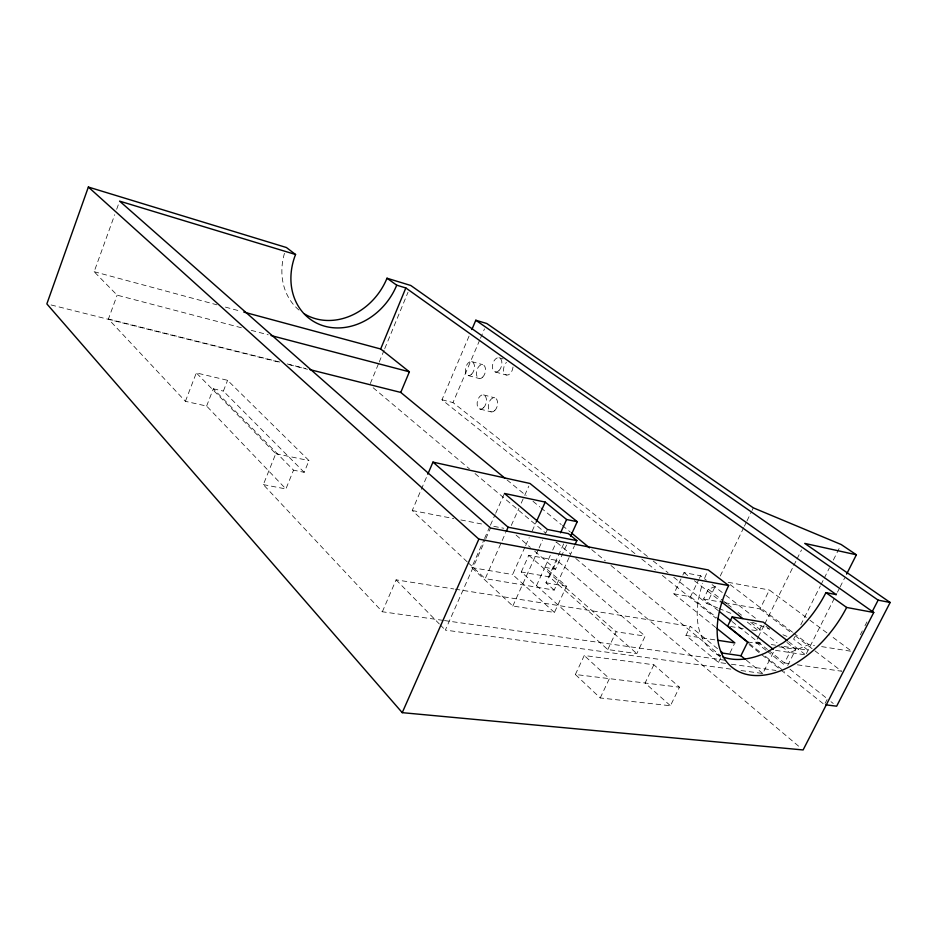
<?xml version="1.0" encoding="UTF-8"?>
<svg xmlns="http://www.w3.org/2000/svg" width="937" height="937" viewBox="0 0 937 937"><rect width="100%" height="100%" fill="white"/><g stroke="black" fill="none" stroke-linecap="round" stroke-linejoin="round"><path stroke-width="0.7" stroke-dasharray="4.68 3.51" d="M241.383 327.751L117.148 295.167L94.145 271.707L114.724 214.702M116.68 209.279L119.62 201.139M206.632 406.061L213.32 388.785L293.527 470.163L285.902 488.95L206.632 406.061L185.409 401.329L108.411 319.048L117.148 295.167M185.409 401.329L196.313 372.903L227.574 380.305L308.976 460.582L304.185 472.318L293.527 470.163M304.185 472.318L223.369 391.104L227.574 380.305M443.025 620.353L382.343 611.767L263.344 484.616L275.771 453.684L196.313 372.903M370.326 383.561L378.642 363.415M379.204 362.069L384.193 349.981M384.744 348.634L408.028 292.203M634.923 553.591L441.971 399.783L470.175 333.502M647.444 556.437L452.993 402.57L479.908 339.592M480.482 338.245L484.499 328.875M467.235 561.86L412.233 510.524L427.202 475.563M382.343 611.767L396.093 579.839L453.777 588.963M550.277 555.407L544.842 567.365L566.475 586.257L554.435 612.447L512.82 606.028L471.674 567.564L483.972 539.771M484.558 538.447L489.828 526.535M490.414 525.212L495.099 514.624M495.685 513.3L504.469 493.448M730.883 669.135L445.333 630.097L485.249 539.946M485.834 538.623L490.531 528.011M569.099 557.538L554.189 590.099L485.214 578.644L505.769 532.497M511.286 525.446L518.899 508.393M521.23 503.146L524.158 496.598M524.743 495.286L528.831 486.104M554.435 612.447L512.609 574.545L525.048 546.88M525.645 545.557L529.206 537.662M532.157 531.068L536.315 521.85M521.265 571.992L528.784 555.301L556.988 560.431L645.148 636.094L636.82 653.581L607.773 649.564L521.265 571.992L549.492 576.864L636.82 653.581M512.82 606.028L538.494 549.269M539.091 547.946L542.675 540.028M545.662 533.422L547.442 529.464M536.503 585.66L544.186 568.771M552.701 550.089L556.32 542.113M554.189 590.099L545.931 582.779L564.121 542.898M549.492 576.864L556.988 560.431M544.842 567.365L555.524 569.251L566.979 544.163M569.696 556.238L574.463 545.814M575.365 674.488L584.255 655.513L653.862 664.79L679.466 687.208L670.435 705.748L600.219 697.948L575.365 674.488L679.466 687.208M607.773 649.564L616.159 631.784L645.148 636.094M600.219 697.948L609.39 678.634L584.255 655.513M715.681 627.45L673.867 593.812L682.218 576.36M682.815 575.119L684.01 572.624L700.595 575.751L706.334 580.19M653.862 664.79L645.089 683.026L670.435 705.748M673.867 593.812L690.499 596.728L698.709 579.687M699.342 578.375L700.595 575.751M725.636 663.419L718.445 662.412L685.931 635.438L690.323 626.373L718.492 649.47M718.386 610.725L703.57 599.024L708.302 589.256L717.519 585.648M717.59 607.89L706.92 603.51L715.821 585.168M720.272 575.986L743.779 527.496M744.411 526.184L746.321 522.26M746.965 520.949L751.404 511.778M752.048 510.466L753.313 507.842M718.445 662.412L722.427 654.319M729.958 652.913L734.268 644.152M724.746 602.737L760.048 608.921L769.382 590.029L808.854 619.416M751.767 629.933L758.841 631.081L762.004 624.698M765.986 650.243L755.726 642.126L757.658 638.238M758.302 636.937L764.112 625.248M764.756 623.948L793.124 566.791M793.768 565.491L796.356 560.291M797 558.991L801.51 549.902M741.038 670.529L762.777 673.504L774.442 650.173L804.309 654.705M794.904 636.539L793.604 639.128L808.092 650.243L781.2 646.073M800.772 624.874L820.308 585.988M820.964 584.688L823.564 579.511M824.22 578.211L829.432 567.845M833.333 560.068L839.845 547.103M768.551 650.348L784.503 662.951L789.668 652.679L808.736 644.574L814.476 645.476M787.712 665.469L795.806 649.4L786.635 642.29M806.382 653.639L836.811 593.484M837.455 592.196L839.423 588.331M840.067 587.042L844.635 578.012M825.099 703.394L827.09 699.529M860.365 634.736L862.333 630.894M864.968 625.764L866.948 621.922M731.387 664.228L775.965 670.447M444.478 620.563L726.257 660.421M784.503 662.951L790.219 663.783M797.352 664.813L841.625 671.232L793.37 634.372M685.931 635.438L716.173 640.053M755.726 642.126L762.8 643.227M771.292 644.539L775.543 645.195M747.726 641.974L763.28 644.375M778.834 646.776L795.806 649.4M821.655 646.612L851.803 651.391L830.908 635.836M455.218 589.186L690.323 626.373M730.532 626.502L743.264 628.563M471.674 567.564L512.609 574.545M545.931 582.779L566.475 586.257M703.57 599.024L723.341 602.479M728.178 582.299L769.382 590.029M263.344 484.616L285.902 488.95M412.233 510.524L453.731 518.571M460.887 519.953L482.344 524.111M493.799 526.336L503.813 528.269M275.771 453.684L308.976 460.582M213.32 388.785L223.369 391.104M108.411 319.048L280.128 362.15M287.226 363.931L305.673 368.557M51.102 304.958L280.55 362.525M289.041 364.657L307.453 369.272M479.99 409.059L491.164 411.882M441.971 399.783L452.993 402.57M483.562 394.899L494.713 397.803M251.257 330.351L268.205 334.79M468.16 375.55L479.217 378.513M94.145 271.707L216.951 304.83M225.419 307.113L240.938 311.295M495.357 372.001L506.495 375.058M471.662 361.588L482.707 364.645M498.952 357.747L503.122 358.918M718.925 608.441L733.589 614.473M752.259 622.145L769.593 629.266M782.934 634.747L786.939 636.387M810.013 620.282L829.749 634.97M730.216 584.676L792.573 632.241M793.721 633.119L808.736 644.574M760.048 608.921L792.222 633.494M788.521 641.634L804.59 654.038M712.073 584.618L724.688 594.386M725.835 595.276L756.815 619.228M765.986 626.326L769.429 628.985M708.302 589.256L722.052 599.973M723.2 600.875L726.632 603.545M727.78 604.447L731.223 607.117M738.098 612.482L741.53 615.164M750.701 622.309L777.066 642.852M781.645 646.425L789.668 652.679M684.01 572.624L688.613 576.22M694.376 580.717L720.846 601.402M747.328 622.086L758.841 631.081M732.066 621.536L767.403 649.446M653.159 560.97L668.034 572.73M673.75 577.262L706.92 603.51M767.122 651.156L785.37 665.586M789.926 669.194L826.399 698.053M830.967 701.672L833.239 703.476M690.499 596.728L716.571 617.495M749.448 643.672L760.785 652.702M765.318 656.31L784.597 671.653M641.775 559.061L655.478 569.977M662.318 575.435L715.985 618.221M749.096 644.609L779.912 669.182M781.06 670.096L824.443 704.683M746.367 660.198L762.777 673.504M506.999 479.896L526.207 495.72M532.989 501.307L539.771 506.882M540.907 507.819L561.24 524.568M562.376 525.493L570.282 532.005M591.762 549.691L605.325 560.853M610.971 565.515L720.6 655.771M716.817 654.155L721.197 657.774M373.137 387.742L469.425 468.863M475.024 473.572L545.568 533.001M556.765 542.429L570.2 553.755M575.798 558.464L800.854 748.066M516.1 535.074L530.342 547.419M534.722 551.214L555.524 569.251M528.784 555.301L616.159 631.784M468.289 562.856L485.214 578.644M396.093 579.839L439.312 623.948M440.308 624.967L445.333 630.097M513.019 367.035A7.309 4.498 -74.5 0 1 505.441 374.577A7.309 4.498 -74.5 0 1 506.437 362.314M720.389 655.982A89.835 56.22 -52.8 0 1 702.727 583.353M704.741 577.965A89.835 56.22 -52.8 0 1 707.646 571.277M299.008 310.065A60.964 51.875 -54.9 0 1 284.532 253.049M482.742 377.119A7.156 4.322 -74.9 0 0 483.738 365.114A7.156 4.322 -74.9 0 0 476.441 372.504A7.156 4.322 -74.9 0 0 482.742 377.119M494.771 410.558A7.262 4.462 -75.6 0 0 495.767 398.307A7.262 4.462 -75.6 0 0 488.306 405.674A7.262 4.462 -75.6 0 0 494.771 410.558M483.597 407.724A7.309 4.439 -75.6 0 0 484.616 395.402A7.309 4.439 -75.6 0 0 477.156 402.828A7.309 4.439 -75.6 0 0 483.597 407.724M471.674 374.144A7.191 4.298 -74.9 0 0 472.693 362.069A7.191 4.298 -74.9 0 0 465.408 369.518A7.191 4.298 -74.9 0 0 471.674 374.144M499.023 370.56A7.355 4.486 -74.5 0 0 500.03 358.227A7.355 4.486 -74.5 0 0 492.452 365.852A7.355 4.486 -74.5 0 0 499.023 370.56"/><path stroke-width="1.41" d="M722.919 657.001A89.835 56.22 -52.8 0 0 765.189 653.101L782.922 642.969A89.835 56.22 -52.8 0 0 825.93 592.617L836.249 594.608L405.826 287.952L396.726 285.188A61.596 52.109 -54.8 0 1 323.652 325.9A61.596 52.109 -54.8 0 1 295.553 254.501L286.417 247.52L88.359 187.049L46.85 303.893L402.242 712.659L803.103 749.951L873.741 612.493L410.793 285.492L387.004 278.23A60.964 51.875 -54.9 0 1 304.525 313.977M504.738 478.034L400.755 392.427L409.375 371.825L380.668 348.997L405.826 287.952M471.861 329.531L475.809 320.243L486.783 323.511L753.313 507.842L841.157 544.514L856.383 554.786L846.603 574.135M427.787 474.216L432.964 462.117L530.002 483.48L577.239 521.71L570.598 536.233M402.242 712.659L478.854 539.138L88.359 187.049M506.355 531.174L508.123 527.215L432.964 462.117M536.315 521.85L545.205 502.091L504.469 493.448L547.442 529.464L568.361 533.598L576.852 540.614L575.06 544.514M560.549 532.813L566.592 519.52L545.205 502.091M787.373 640.744L763.268 622.145L732.172 616.921L727.698 626.045L747.726 641.974L740.898 655.759L723.001 653.159L720.74 651.309M872.206 611.674L878.133 600.137L890.15 602.479L836.659 706.182L825.802 704.847M717.613 640.264L734.889 642.911L716.805 628.364M478.854 539.138L728.658 585.543A91.217 56.103 -52.7 0 0 748.651 674.827A91.217 56.103 -52.7 0 0 846.638 607.457L873.741 612.493M508.123 527.215L576.852 540.614M566.592 519.52L577.239 521.71M856.383 554.786L804.731 543.401L890.15 602.479M309.936 369.635L400.755 392.427M271.027 335.528L409.375 371.825M243.761 312.068L380.668 348.997M295.553 254.501L119.62 201.139L490.531 528.011L708.267 569.954L728.658 585.543M475.809 320.243L878.133 600.137M387.004 278.23L396.726 285.188M825.93 592.617L846.638 607.457M722.005 602.304L742.725 618.49M732.172 616.921L773.306 649.271M719.534 611.627L730.93 620.634M717.707 618.397L748.312 642.77M740.898 655.759L745.266 659.308M571.418 532.942L589.502 547.829"/></g></svg>
